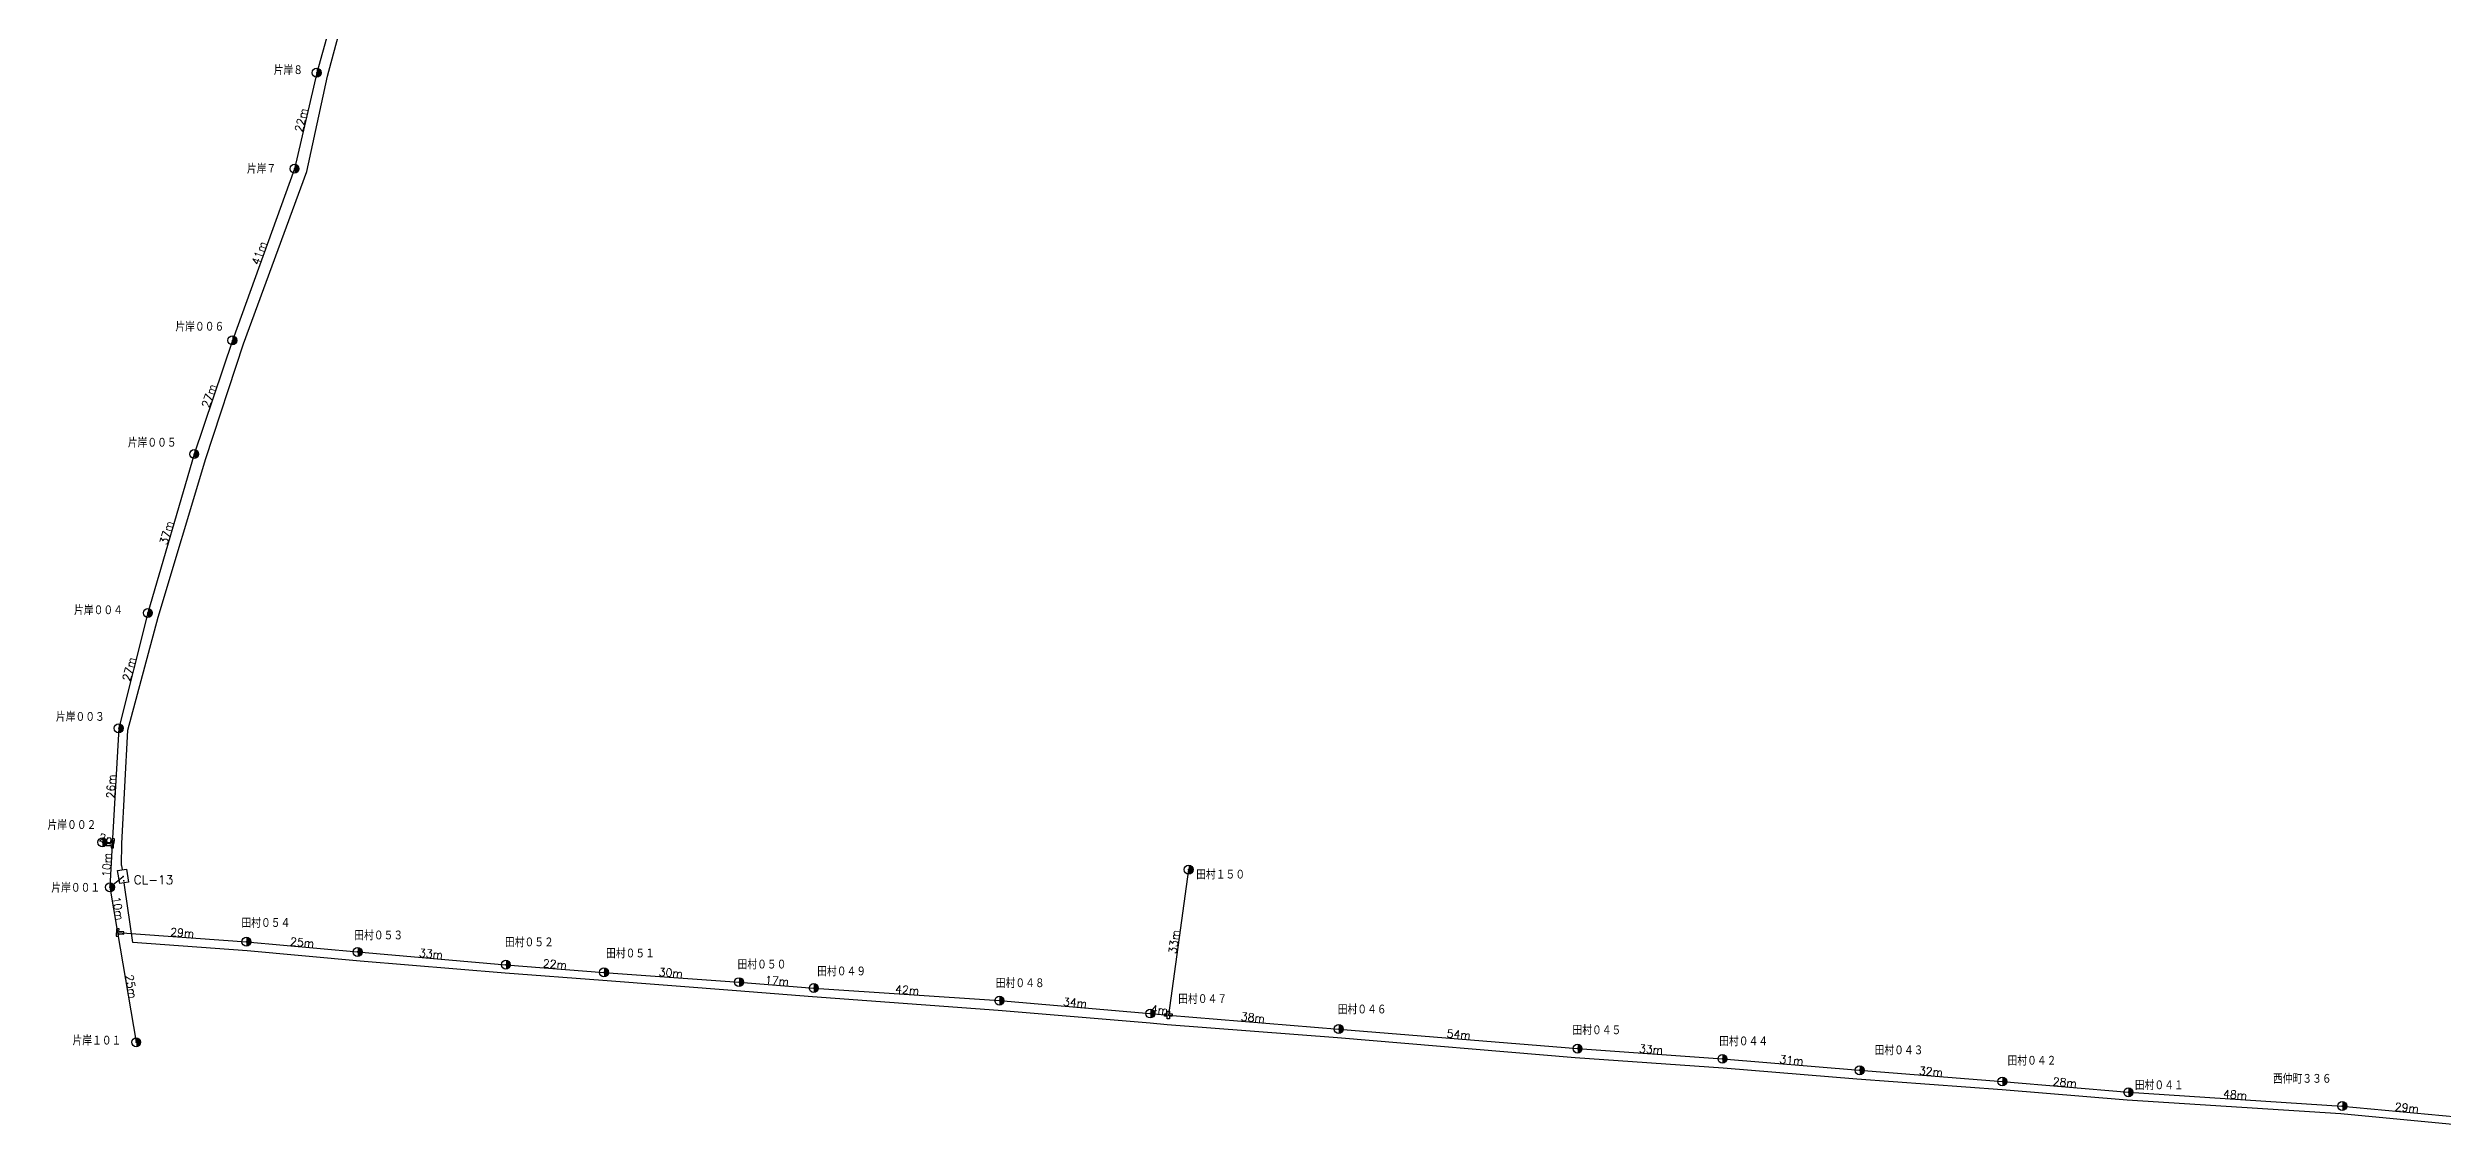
# Model space of a CAD drawing. Extents: x 11718 to 14316, y 5719 to 11395.
# Drawn here: x 12067 to 12605, y 7612 to 7855 of the extents above; entities that cross this region are included whole.
import ezdxf
from ezdxf.enums import TextEntityAlignment as Align

# ---------------------------------------------------------------- set-up
doc = ezdxf.new("R2010")
doc.units = 0
doc.header["$MEASUREMENT"] = 0
doc.header["$PDSIZE"] = 0.5
doc.layers.get('0').update_dxf_attribs({"linetype": 'CONTINUOUS'})
for name, color, linetype in [('IN', 7, 'CONTINUOUS'), ('KAN', 3, 'CONTINUOUS'), ('KPLINK', 2, 'CONTINUOUS'), ('MESSEN', 9, 'CONTINUOUS'), ('POLE', 7, 'CONTINUOUS'), ('SPAN', 7, 'CONTINUOUS')]:
    doc.layers.add(name, color=color, linetype=linetype)
doc.styles.get("Standard").update_dxf_attribs({"font": 'txt', "bigfont": 'extfont'})

# ---------------------------------------------------------------- blocks, each defined once
blk = doc.blocks.new('T_CP')
at = {"color": 0, "linetype": 'BYBLOCK', "const_width": 1}
blk.add_lwpolyline([(0, -0.5, 1), (0, 0.5, -24.142235)], format="xyb", dxfattribs=at)
at = {"color": 0, "linetype": 'BYBLOCK'}
blk.add_circle((0, 0), 1, dxfattribs=at)
blk.add_point((0, 0), dxfattribs=at)
for tag, p, height in [('V1', (1.5, 3), 2), ('V2', (1.5, 0.5), 2), ('V3', (1.8, -0.4), 0.2), ('V4', (1.8, -0.73), 0.2), ('V5', (1.8, -1.1), 0.2), ('V6', (1.8, -1.43), 0.2), ('V7', (1.8, -1.77), 0.2), ('V8', (1.8, -2.1), 0.2)]:
    blk.add_attdef(tag, p, '', height=height, dxfattribs=at)
blk = doc.blocks.new('J_BUN')
at = {"color": 0, "linetype": 'BYBLOCK'}
blk.add_lwpolyline([(-0.84, -0.28), (-0.84, 0.28), (-0.28, 0.28), (-0.28, 0.84), (0.28, 0.84), (0.28, 0.28), (0.84, 0.28), (0.84, -0.28), (0.28, -0.28), (0.28, -0.84), (-0.28, -0.84), (-0.28, -0.28)], close=True, dxfattribs=at)
blk.add_point((0, 0), dxfattribs=at)
for tag, p, height in [('V1', (1.5, 3), 2), ('V2', (1.5, 0.5), 2), ('V3', (1.8, -0.4), 0.2), ('V4', (1.8, -0.73), 0.2), ('V5', (1.8, -1.1), 0.2), ('V6', (1.8, -1.43), 0.2), ('V7', (1.8, -1.77), 0.2), ('V8', (1.8, -2.1), 0.2)]:
    blk.add_attdef(tag, p, '', height=height, dxfattribs=at)
blk = doc.blocks.new('T_BUN')
at = {"color": 0, "linetype": 'BYBLOCK'}
blk.add_lwpolyline([(-0.84, 0.28), (-0.84, -0.28), (-0.28, -0.28), (-0.28, -1.4), (0.28, -1.4), (0.28, -0.28), (0.84, -0.28), (0.84, 0.28)], close=True, dxfattribs=at)
blk.add_point((0, 0), dxfattribs=at)
for tag, p, height in [('V1', (1.5, 3), 2), ('V2', (1.5, 0.5), 2), ('V3', (1.8, -0.4), 0.2), ('V4', (1.8, -0.73), 0.2), ('V5', (1.8, -1.1), 0.2), ('V6', (1.8, -1.43), 0.2), ('V7', (1.8, -1.77), 0.2), ('V8', (1.8, -2.1), 0.2)]:
    blk.add_attdef(tag, p, '', height=height, dxfattribs=at)
blk = doc.blocks.new('CL_CL1')
at = {"color": 0, "linetype": 'BYBLOCK'}
for p, q in [((0, 0), (1, 0)), ((5, 0), (4, 0))]:
    blk.add_line(p, q, dxfattribs=at)
blk.add_lwpolyline([(1, -1), (1, 1), (4, 1), (4, -1)], close=True, dxfattribs=at)
blk.add_point((2.5, 0), dxfattribs=at)
at = {"layer": 'IN', "color": 0, "linetype": 'BYBLOCK', "const_width": 0.2}
blk.add_lwpolyline([(1.4, 0, 1), (1.6, 0, 1)], format="xyb", close=True, dxfattribs=at)
at = {"color": 0, "linetype": 'BYBLOCK'}
for tag, p, height in [('V1', (4.2, 5.6), 2), ('V3', (4.2, 1.1), 0.2), ('V4', (4.2, 0.8), 0.2), ('V5', (4.2, 0.5), 0.2), ('V6', (4.2, 0.2), 0.2), ('V2', (4.2, 3), 2), ('V7', (4.2, -0.3), 0.2), ('V8', (4.2, -0.6), 0.2)]:
    blk.add_attdef(tag, p, '', height=height, dxfattribs=at)

msp = doc.modelspace()

# ---------------------------------------------------------------- linework, layer by layer
at = {"layer": 'KAN', "elevation": 2}
for points in [[(12083.14, 7670.82), (12083.23, 7675.77), (12084.6, 7701.28), (12091.43, 7726.68), (12102.11, 7762.39), (12110.6, 7788.22), (12124.89, 7826.97), (12129.51, 7848.48), (12136.42, 7874.15)], [(12611.61, 7612.15), (12582.48, 7614.92), (12534.45, 7618.01), (12506.29, 7620.31), (12473.58, 7622.71), (12443.55, 7625.17), (12410.23, 7627.52), (12356.78, 7632.03), (12318.46, 7634.96), (12314.6, 7635.31), (12280.44, 7638.21), (12238.63, 7641.27), (12221.54, 7642.58), (12191.46, 7644.92), (12169.48, 7646.61), (12136.83, 7649.28), (12111.41, 7651.63), (12085.72, 7653.48), (12083.92, 7665.89)]]:
    msp.add_lwpolyline(points, dxfattribs=at)
at = {"layer": 'KPLINK'}
msp.add_line((12080.57, 7665.9), (12083.53, 7668.35, 2), dxfattribs=at)
at = {"layer": 'MESSEN'}
for p, q in [((12134.3, 7875.14), (12127.08, 7849.23)), ((12127.08, 7849.23), (12122.1, 7827.62)), ((12122.1, 7827.62), (12108.12, 7788.99)), ((12108.12, 7788.99), (12099.52, 7763.4)), ((12099.52, 7763.4), (12089.1, 7727.64)), ((12089.1, 7727.64), (12082.53, 7701.68)), ((12082.53, 7701.68), (12081.1, 7675.59)), ((12078.87, 7676.03), (12081.1, 7675.59)), ((12081.1, 7675.59), (12080.57, 7665.9)), ((12080.57, 7665.9), (12082.29, 7655.72)), ((12323.26, 7669.88), (12318.7, 7637.16)), ((12082.29, 7655.72), (12086.47, 7631.03)), ((12082.29, 7655.72), (12111.27, 7653.65)), ((12111.27, 7653.65), (12136.28, 7651.34)), ((12136.28, 7651.34), (12169.64, 7648.48)), ((12169.64, 7648.48), (12191.71, 7646.76)), ((12191.71, 7646.76), (12222.11, 7644.56)), ((12222.11, 7644.56), (12238.92, 7643.22)), ((12238.92, 7643.22), (12280.69, 7640.4)), ((12280.69, 7640.4), (12314.62, 7637.49)), ((12314.62, 7637.49), (12318.7, 7637.16)), ((12318.7, 7637.16), (12357.03, 7634)), ((12357.03, 7634), (12410.76, 7629.6)), ((12410.76, 7629.6), (12443.36, 7627.3)), ((12443.36, 7627.3), (12474.23, 7624.71)), ((12474.23, 7624.71), (12506.34, 7622.19)), ((12506.34, 7622.19), (12534.7, 7619.76)), ((12534.7, 7619.76), (12582.81, 7616.68)), ((12582.81, 7616.68), (12611.83, 7613.92))]:
    msp.add_line(p, q, dxfattribs=at)

# ---------------------------------------------------------------- block references
at = {"layer": 'KAN'}
ref = msp.add_blockref('CL_CL1', (12083.92, 7665.89, 2), dxfattribs=dict(at, rotation=99.04520599590799))
ref.add_attrib('V1', 'CL-13', (12085.91, 7666.59, 2), dxfattribs={"layer": '0', "height": 2})
at = {"layer": 'POLE'}
ref = msp.add_blockref('T_CP', (12127.08, 7849.23), dxfattribs=at)
ref.add_attrib('V1', '片岸８', (12117.41, 7848.73), dxfattribs={"layer": '0', "height": 2})
ref = msp.add_blockref('T_CP', (12122.1, 7827.62), dxfattribs=at)
ref.add_attrib('V1', '片岸７', (12111.38, 7826.52), dxfattribs={"layer": '0', "height": 2})
ref = msp.add_blockref('T_CP', (12108.12, 7788.99), dxfattribs=at)
ref.add_attrib('V1', '片岸００６', (12095.29, 7790.99), dxfattribs={"layer": '0', "height": 2})
ref = msp.add_blockref('T_CP', (12099.52, 7763.4), dxfattribs=at)
ref.add_attrib('V1', '片岸００５', (12084.58, 7764.88), dxfattribs={"layer": '0', "height": 2})
ref = msp.add_blockref('T_CP', (12089.1, 7727.64), dxfattribs=at)
ref.add_attrib('V1', '片岸００４', (12072.49, 7727.18), dxfattribs={"layer": '0', "height": 2})
ref = msp.add_blockref('T_CP', (12082.53, 7701.68), dxfattribs=at)
ref.add_attrib('V1', '片岸００３', (12068.41, 7703.18), dxfattribs={"layer": '0', "height": 2})
ref = msp.add_blockref('T_CP', (12078.87, 7676.03), dxfattribs=at)
ref.add_attrib('V1', '片岸００２', (12066.52, 7678.84), dxfattribs={"layer": '0', "height": 2})
for p, rotation in [((12081.1, 7675.59), 269.7138197015465), ((12082.29, 7655.72), 85.50838162614083)]:
    msp.add_blockref('T_BUN', p, dxfattribs=dict(at, rotation=rotation))
ref = msp.add_blockref('T_CP', (12323.26, 7669.88), dxfattribs=at)
ref.add_attrib('V1', '田村１５０', (12324.96, 7667.68), dxfattribs={"layer": '0', "height": 2})
ref = msp.add_blockref('T_CP', (12080.57, 7665.9), dxfattribs=at)
ref.add_attrib('V1', '片岸００１', (12067.37, 7664.71), dxfattribs={"layer": '0', "height": 2})
ref = msp.add_blockref('T_CP', (12111.27, 7653.65), dxfattribs=at)
ref.add_attrib('V1', '田村０５４', (12110.15, 7656.79), dxfattribs={"layer": '0', "height": 2})
ref = msp.add_blockref('T_CP', (12136.28, 7651.34), dxfattribs=at)
ref.add_attrib('V1', '田村０５３', (12135.54, 7653.99), dxfattribs={"layer": '0', "height": 2})
ref = msp.add_blockref('T_CP', (12169.64, 7648.48), dxfattribs=at)
ref.add_attrib('V1', '田村０５２', (12169.44, 7652.43), dxfattribs={"layer": '0', "height": 2})
ref = msp.add_blockref('T_CP', (12191.71, 7646.76), dxfattribs=at)
ref.add_attrib('V1', '田村０５１', (12192.18, 7649.93), dxfattribs={"layer": '0', "height": 2})
ref = msp.add_blockref('T_CP', (12222.11, 7644.56), dxfattribs=at)
ref.add_attrib('V1', '田村０５０', (12221.77, 7647.44), dxfattribs={"layer": '0', "height": 2})
ref = msp.add_blockref('T_CP', (12238.92, 7643.22), dxfattribs=at)
ref.add_attrib('V1', '田村０４９', (12239.69, 7645.89), dxfattribs={"layer": '0', "height": 2})
ref = msp.add_blockref('T_CP', (12280.69, 7640.4), dxfattribs=at)
ref.add_attrib('V1', '田村０４８', (12279.87, 7643.24), dxfattribs={"layer": '0', "height": 2})
ref = msp.add_blockref('T_CP', (12314.62, 7637.49), dxfattribs=at)
ref.add_attrib('V1', '田村０４７', (12320.91, 7639.66), dxfattribs={"layer": '0', "height": 2})
ref = msp.add_blockref('T_CP', (12357.03, 7634), dxfattribs=at)
ref.add_attrib('V1', '田村０４６', (12356.8, 7637.32), dxfattribs={"layer": '0', "height": 2})
msp.add_blockref('J_BUN', (12318.7, 7637.16), dxfattribs=at)
ref = msp.add_blockref('T_CP', (12410.76, 7629.6), dxfattribs=at)
ref.add_attrib('V1', '田村０４５', (12409.61, 7632.65), dxfattribs={"layer": '0', "height": 2})
ref = msp.add_blockref('T_CP', (12086.47, 7631.03), dxfattribs=at)
ref.add_attrib('V1', '片岸１０１', (12072.14, 7630.32), dxfattribs={"layer": '0', "height": 2})
ref = msp.add_blockref('T_CP', (12443.36, 7627.3), dxfattribs=at)
ref.add_attrib('V1', '田村０４４', (12442.63, 7630.15), dxfattribs={"layer": '0', "height": 2})
ref = msp.add_blockref('T_CP', (12474.23, 7624.71), dxfattribs=at)
ref.add_attrib('V1', '田村０４３', (12477.59, 7628.13), dxfattribs={"layer": '0', "height": 2})
ref = msp.add_blockref('T_CP', (12506.34, 7622.19), dxfattribs=at)
ref.add_attrib('V1', '田村０４２', (12507.5, 7625.79), dxfattribs={"layer": '0', "height": 2})
ref = msp.add_blockref('T_CP', (12534.7, 7619.76), dxfattribs=at)
ref.add_attrib('V1', '田村０４１', (12536.14, 7620.27), dxfattribs={"layer": '0', "height": 2})
ref = msp.add_blockref('T_CP', (12582.81, 7616.68), dxfattribs=at)
ref.add_attrib('V1', '西仲町３３６', (12567.22, 7621.72), dxfattribs={"layer": '0', "height": 2})

# ---------------------------------------------------------------- texts
at = {"layer": 'SPAN'}
for s, rotation, p in [('22m', 77, (12123.59, 7838.57)), ('41m', 70, (12114.15, 7808.61)), ('27m', 71, (12102.87, 7776.52)), ('37m', 74, (12093.31, 7745.68)), ('27m', 76, (12084.87, 7715.01)), ('26m', 87, (12080.81, 7688.62)), ('2m', 349, (12080.04, 7676.82)), ('10m', 87, (12079.85, 7670.94)), ('10m', 280, (12082.39, 7661.13)), ('29m', 356, (12096.83, 7655.69)), ('25m', 355, (12123.81, 7653.5)), ('33m', 82, (12319.98, 7653.64)), ('33m', 355, (12152.8, 7650.93)), ('22m', 356, (12180.68, 7648.62)), ('25m', 280, (12085.36, 7643.57)), ('30m', 356, (12206.74, 7646.67)), ('17m', 355, (12230.66, 7644.88)), ('42m', 356, (12259.94, 7642.8)), ('34m', 355, (12297.71, 7639.94)), ('4m', 355, (12316.7, 7638.32)), ('38m', 355, (12337.71, 7636.6)), ('54m', 355, (12384.03, 7632.8)), ('33m', 356, (12427.29, 7629.44)), ('31m', 355, (12458.89, 7627)), ('32m', 356, (12490.26, 7624.46)), ('28m', 355, (12520.38, 7621.99)), ('48m', 356, (12558.71, 7619.22)), ('29m', 355, (12597.34, 7616.3))]:
    msp.add_text(s, height=1.8, rotation=rotation, dxfattribs=at).set_placement(p, align=Align.MIDDLE_CENTER)

doc.saveas('drawing.dxf')
